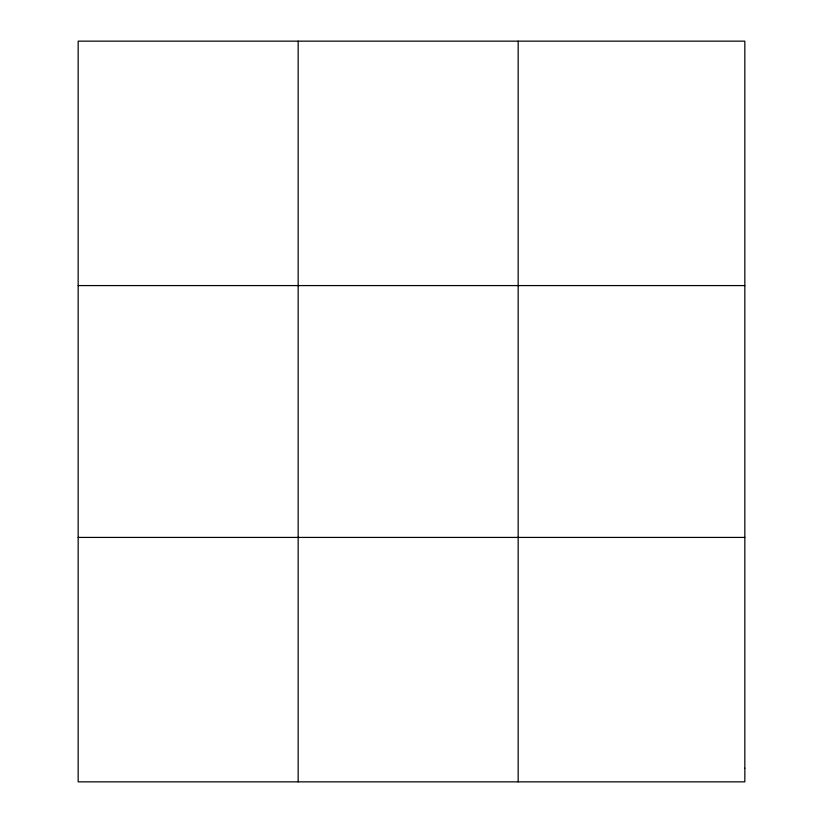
<?xml version="1.0" encoding="UTF-8"?>
<svg xmlns="http://www.w3.org/2000/svg" width="823" height="823" viewBox="0 0 823 823"><rect width="100%" height="100%" fill="white"/><g stroke="black" fill="none" stroke-linecap="round" stroke-linejoin="round"><path stroke-width="1.23" d="M298.163 41.15L298.163 781.85M518.171 41.15L518.171 781.85M78.164 285.581L744.836 285.581M78.164 537.419L744.836 537.419M744.836 768.27L744.836 781.85L78.164 781.85L78.164 41.15L744.836 41.15L744.836 768.27"/></g></svg>
